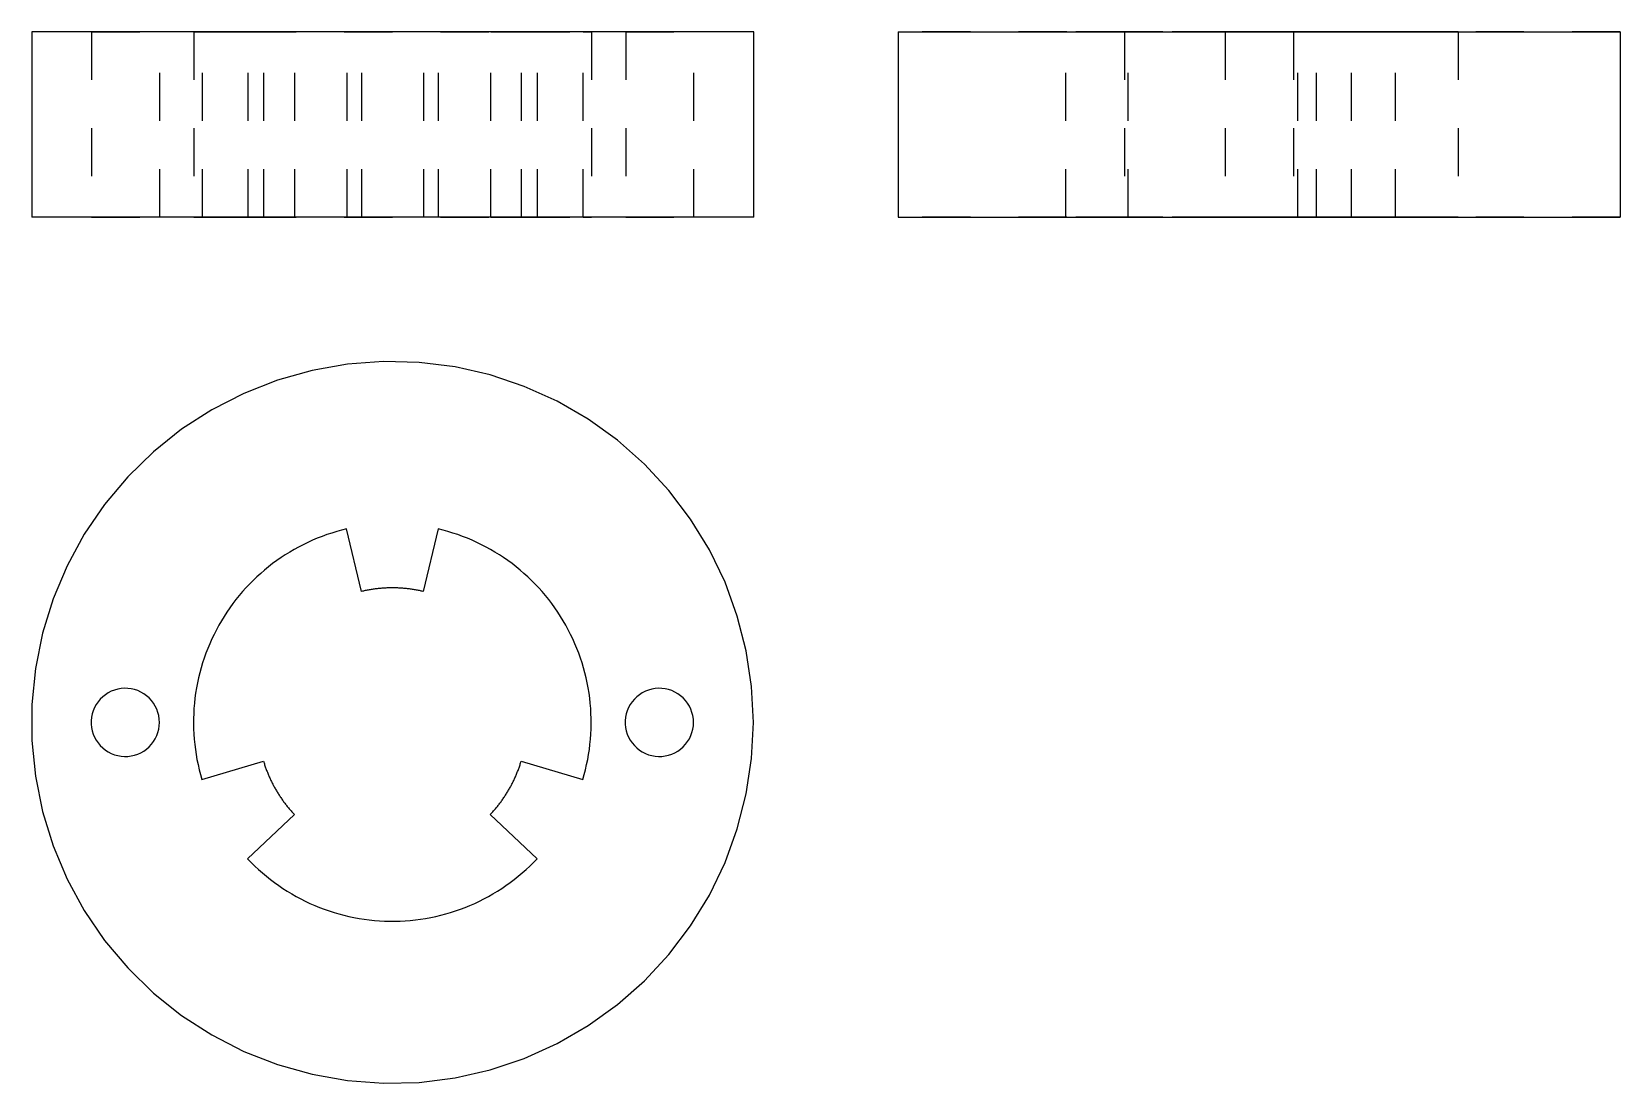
# Model space of a CAD drawing. Extents: x 0 to 3.3, y 0 to 2.18.
import ezdxf

# ---------------------------------------------------------------- set-up
doc = ezdxf.new("R2010")
doc.units = 0
doc.linetypes.add('HIDDEN', pattern=[0.075, 0.050025, -0.024975])
for name, color, linetype in [('FRONT', 7, 'CONTINUOUS'), ('FRONT_HID', 7, 'HIDDEN'), ('LEFT', 7, 'CONTINUOUS'), ('LEFT_HID', 7, 'HIDDEN'), ('TOP', 7, 'CONTINUOUS')]:
    doc.layers.add(name, color=color, linetype=linetype)

msp = doc.modelspace()

# ---------------------------------------------------------------- linework, layer by layer
at = {"layer": 'FRONT'}
for p, q in [((1.5, 2.184808), (0, 2.184808)), ((0, 2.184808), (0, 1.799534)), ((1.5, 1.799534), (1.5, 2.184808)), ((1.5, 1.799534), (0, 1.799534))]:
    msp.add_line(p, q, dxfattribs=at)
at = {"layer": 'FRONT_HID', "linetype": 'HIDDEN'}
for p, q in [((0.266096, 2.184808), (0.124315, 2.184808)), ((0.124315, 2.184808), (0.266096, 2.184808)), ((0.124315, 2.184808), (0.124315, 1.799534)), ((0.266096, 1.799534), (0.266096, 2.184808)), ((0.655108, 2.184808), (0.336892, 2.184808)), ((0.336892, 2.184808), (0.354358, 2.184808)), ((0.336892, 2.184808), (0.336892, 1.799534)), ((0.354358, 1.799534), (0.354358, 2.184808)), ((0.354358, 2.184808), (0.482273, 2.184808)), ((0.546485, 2.184808), (0.44925, 2.184808)), ((0.44925, 1.799534), (0.44925, 2.184808)), ((0.44925, 2.184808), (1.05075, 2.184808)), ((0.482273, 1.799534), (0.482273, 2.184808)), ((0.482273, 2.184808), (0.546485, 2.184808)), ((0.546485, 1.799534), (0.546485, 2.184808)), ((0.685788, 2.184808), (0.655108, 2.184808)), ((0.655108, 1.799534), (0.655108, 2.184808)), ((0.685788, 1.799534), (0.685788, 2.184808)), ((0.814212, 2.184808), (0.685788, 2.184808)), ((0.844892, 2.184808), (0.814212, 2.184808)), ((0.814212, 1.799534), (0.814212, 2.184808)), ((0.844892, 1.799534), (0.844892, 2.184808)), ((1.163108, 2.184808), (0.844892, 2.184808)), ((1.05075, 2.184808), (0.953515, 2.184808)), ((0.953515, 1.799534), (0.953515, 2.184808)), ((0.953515, 2.184808), (1.017727, 2.184808)), ((1.017727, 1.799534), (1.017727, 2.184808)), ((1.017727, 2.184808), (1.145642, 2.184808)), ((1.05075, 1.799534), (1.05075, 2.184808)), ((1.145642, 1.799534), (1.145642, 2.184808)), ((1.145642, 2.184808), (1.163108, 2.184808)), ((1.163108, 2.184808), (1.163108, 1.799534)), ((1.375685, 2.184808), (1.233904, 2.184808)), ((1.233904, 2.184808), (1.375685, 2.184808)), ((1.233904, 2.184808), (1.233904, 1.799534)), ((1.375685, 1.799534), (1.375685, 2.184808)), ((0.266096, 1.799534), (0.124315, 1.799534)), ((0.124315, 1.799534), (0.266096, 1.799534)), ((0.655108, 1.799534), (0.336892, 1.799534)), ((0.336892, 1.799534), (0.354358, 1.799534)), ((0.354358, 1.799534), (0.482273, 1.799534)), ((0.546485, 1.799534), (0.44925, 1.799534)), ((0.44925, 1.799534), (1.05075, 1.799534)), ((0.482273, 1.799534), (0.546485, 1.799534)), ((0.685788, 1.799534), (0.655108, 1.799534)), ((0.814212, 1.799534), (0.685788, 1.799534)), ((0.844892, 1.799534), (0.814212, 1.799534)), ((1.163108, 1.799534), (0.844892, 1.799534)), ((1.05075, 1.799534), (0.953515, 1.799534)), ((0.953515, 1.799534), (1.017727, 1.799534)), ((1.017727, 1.799534), (1.145642, 1.799534)), ((1.145642, 1.799534), (1.163108, 1.799534)), ((1.375685, 1.799534), (1.233904, 1.799534)), ((1.233904, 1.799534), (1.375685, 1.799534))]:
    msp.add_line(p, q, dxfattribs=at)
at = {"layer": 'LEFT'}
for p, q in [((1.8, 2.184808), (3.3, 2.184808)), ((1.8, 2.184808), (1.8, 1.799534)), ((3.3, 2.184808), (3.3, 1.799534)), ((1.8, 1.799534), (3.3, 1.799534))]:
    msp.add_line(p, q, dxfattribs=at)
at = {"layer": 'LEFT_HID', "linetype": 'HIDDEN'}
for p, q in [((2.55, 2.184808), (1.8, 2.184808)), ((2.147938, 1.799534), (2.147938, 2.184808)), ((2.668852, 2.184808), (2.147938, 2.184808)), ((2.147938, 2.184808), (2.277928, 2.184808)), ((2.277928, 2.184808), (2.147938, 2.184808)), ((2.147938, 1.799534), (2.147938, 2.184808)), ((2.147938, 2.184808), (2.668852, 2.184808)), ((2.277928, 2.184808), (2.270453, 2.184808)), ((2.270453, 2.184808), (2.277928, 2.184808)), ((2.270453, 2.184808), (2.270453, 1.799534)), ((2.277928, 1.799534), (2.277928, 2.184808)), ((2.277928, 1.799534), (2.277928, 2.184808)), ((2.55, 2.184808), (2.47911, 2.184808)), ((2.47911, 2.184808), (2.62089, 2.184808)), ((2.55, 2.184808), (2.47911, 2.184808)), ((2.47911, 2.184808), (2.62089, 2.184808)), ((2.47911, 2.184808), (2.47911, 1.799534)), ((2.47911, 2.184808), (2.47911, 1.799534)), ((3.3, 2.184808), (2.55, 2.184808)), ((2.62089, 2.184808), (2.55, 2.184808)), ((2.62089, 2.184808), (2.55, 2.184808)), ((2.62089, 2.184808), (2.62089, 1.799534)), ((2.62089, 2.184808), (2.62089, 1.799534)), ((2.668852, 2.184808), (2.630427, 2.184808)), ((2.630427, 1.799534), (2.630427, 2.184808)), ((2.630427, 2.184808), (2.741646, 2.184808)), ((2.630427, 1.799534), (2.630427, 2.184808)), ((2.741646, 2.184808), (2.630427, 2.184808)), ((2.630427, 2.184808), (2.668852, 2.184808)), ((2.668852, 1.799534), (2.668852, 2.184808)), ((2.668852, 1.799534), (2.668852, 2.184808)), ((2.741646, 1.799534), (2.741646, 2.184808)), ((2.741646, 2.184808), (2.83321, 2.184808)), ((2.83321, 2.184808), (2.741646, 2.184808)), ((2.741646, 1.799534), (2.741646, 2.184808)), ((2.83321, 1.799534), (2.83321, 2.184808)), ((2.83321, 1.799534), (2.83321, 2.184808)), ((2.83321, 2.184808), (2.963108, 2.184808)), ((2.963108, 2.184808), (2.83321, 2.184808)), ((2.963108, 2.184808), (2.963108, 1.799534)), ((2.55, 1.799534), (1.8, 1.799534)), ((2.668852, 1.799534), (2.147938, 1.799534)), ((2.147938, 1.799534), (2.277928, 1.799534)), ((2.277928, 1.799534), (2.147938, 1.799534)), ((2.147938, 1.799534), (2.668852, 1.799534)), ((2.277928, 1.799534), (2.270453, 1.799534)), ((2.270453, 1.799534), (2.277928, 1.799534)), ((2.55, 1.799534), (2.47911, 1.799534)), ((2.47911, 1.799534), (2.62089, 1.799534)), ((2.55, 1.799534), (2.47911, 1.799534)), ((2.47911, 1.799534), (2.62089, 1.799534)), ((3.3, 1.799534), (2.55, 1.799534)), ((2.62089, 1.799534), (2.55, 1.799534)), ((2.62089, 1.799534), (2.55, 1.799534)), ((2.668852, 1.799534), (2.630427, 1.799534)), ((2.630427, 1.799534), (2.741646, 1.799534)), ((2.741646, 1.799534), (2.630427, 1.799534)), ((2.630427, 1.799534), (2.668852, 1.799534)), ((2.741646, 1.799534), (2.83321, 1.799534)), ((2.83321, 1.799534), (2.741646, 1.799534)), ((2.83321, 1.799534), (2.963108, 1.799534)), ((2.963108, 1.799534), (2.83321, 1.799534))]:
    msp.add_line(p, q, dxfattribs=at)
at = {"layer": 'TOP'}
for p, q in [((0.65581, 1.493946), (0.582177, 1.480963)), ((0.73037, 1.499534), (0.65581, 1.493946)), ((0.805115, 1.49767), (0.73037, 1.499534)), ((0.879304, 1.488373), (0.805115, 1.49767)), ((0.952198, 1.471735), (0.879304, 1.488373)), ((0.510203, 1.460712), (0.440602, 1.433396)), ((0.582177, 1.480963), (0.510203, 1.460712)), ((1.023073, 1.447922), (0.952198, 1.471735)), ((0.440602, 1.433396), (0.374068, 1.399286)), ((1.091226, 1.417171), (1.023073, 1.447922)), ((0.374068, 1.399286), (0.31126, 1.35872)), ((1.155977, 1.379786), (1.091226, 1.417171)), ((0.31126, 1.35872), (0.252803, 1.312103)), ((1.216685, 1.33614), (1.155977, 1.379786)), ((1.272745, 1.286667), (1.216685, 1.33614)), ((0.252803, 1.312103), (0.199279, 1.259896)), ((0.199279, 1.259896), (0.151218, 1.20262)), ((1.323601, 1.231858), (1.272745, 1.286667)), ((1.368747, 1.172257), (1.323601, 1.231858)), ((0.151218, 1.20262), (0.1091, 1.140843)), ((1.407734, 1.108457), (1.368747, 1.172257)), ((0.1091, 1.140843), (0.073341, 1.07518)), ((0.573533, 1.123727), (0.563913, 1.119058)), ((0.583272, 1.128145), (0.573533, 1.123727)), ((0.593121, 1.13231), (0.583272, 1.128145)), ((0.603075, 1.136218), (0.593121, 1.13231)), ((0.613126, 1.139867), (0.603075, 1.136218)), ((0.623269, 1.143255), (0.613126, 1.139867)), ((0.633496, 1.14638), (0.623269, 1.143255)), ((0.643801, 1.149238), (0.633496, 1.14638)), ((0.654176, 1.151829), (0.643801, 1.149238)), ((0.684855, 1.021839), (0.654176, 1.151829)), ((0.84396, 1.151829), (0.81328, 1.021839)), ((0.854335, 1.149238), (0.84396, 1.151829)), ((0.864639, 1.14638), (0.854335, 1.149238)), ((0.874866, 1.143255), (0.864639, 1.14638)), ((0.885009, 1.139867), (0.874866, 1.143255)), ((0.895061, 1.136218), (0.885009, 1.139867)), ((0.905015, 1.13231), (0.895061, 1.136218)), ((0.914864, 1.128145), (0.905015, 1.13231)), ((0.924602, 1.123727), (0.914864, 1.128145)), ((0.934223, 1.119058), (0.924602, 1.123727)), ((0.517796, 1.092071), (0.509014, 1.08597)), ((0.526734, 1.097942), (0.517796, 1.092071)), ((0.53582, 1.103581), (0.526734, 1.097942)), ((0.54505, 1.108982), (0.53582, 1.103581)), ((0.554416, 1.114142), (0.54505, 1.108982)), ((0.563913, 1.119058), (0.554416, 1.114142)), ((0.943719, 1.114142), (0.934223, 1.119058)), ((0.953085, 1.108982), (0.943719, 1.114142)), ((0.962315, 1.103581), (0.953085, 1.108982)), ((0.971401, 1.097942), (0.962315, 1.103581)), ((0.980339, 1.092071), (0.971401, 1.097942)), ((0.989122, 1.08597), (0.980339, 1.092071)), ((1.440175, 1.041093), (1.407734, 1.108457)), ((0.073341, 1.07518), (0.044298, 1.006282)), ((0.475549, 1.059357), (0.467627, 1.052174)), ((0.483654, 1.066333), (0.475549, 1.059357)), ((0.491937, 1.073097), (0.483654, 1.066333)), ((0.500392, 1.079644), (0.491937, 1.073097)), ((0.509014, 1.08597), (0.500392, 1.079644)), ((0.997743, 1.079644), (0.989122, 1.08597)), ((1.006198, 1.073097), (0.997743, 1.079644)), ((1.014481, 1.066333), (1.006198, 1.073097)), ((1.022586, 1.059357), (1.014481, 1.066333)), ((1.030508, 1.052174), (1.022586, 1.059357)), ((0.445014, 1.029428), (0.437878, 1.021464)), ((0.452355, 1.037204), (0.445014, 1.029428)), ((0.459894, 1.044788), (0.452355, 1.037204)), ((0.467627, 1.052174), (0.459894, 1.044788)), ((0.690876, 1.02319), (0.688866, 1.022754)), ((0.692889, 1.02361), (0.690876, 1.02319)), ((0.694906, 1.024016), (0.692889, 1.02361)), ((0.696925, 1.024407), (0.694906, 1.024016)), ((0.698947, 1.024784), (0.696925, 1.024407)), ((0.700972, 1.025145), (0.698947, 1.024784)), ((0.703, 1.025491), (0.700972, 1.025145)), ((0.70503, 1.025823), (0.703, 1.025491)), ((0.707062, 1.02614), (0.70503, 1.025823)), ((0.709097, 1.026441), (0.707062, 1.02614)), ((0.711133, 1.026728), (0.709097, 1.026441)), ((0.713172, 1.026999), (0.711133, 1.026728)), ((0.715213, 1.027256), (0.713172, 1.026999)), ((0.717256, 1.027498), (0.715213, 1.027256)), ((0.7193, 1.027724), (0.717256, 1.027498)), ((0.721346, 1.027936), (0.7193, 1.027724)), ((0.723393, 1.028132), (0.721346, 1.027936)), ((0.725442, 1.028313), (0.723393, 1.028132)), ((0.727492, 1.02848), (0.725442, 1.028313)), ((0.729543, 1.028631), (0.727492, 1.02848)), ((0.731596, 1.028767), (0.729543, 1.028631)), ((0.733649, 1.028888), (0.731596, 1.028767)), ((0.735703, 1.028994), (0.733649, 1.028888)), ((0.737758, 1.029085), (0.735703, 1.028994)), ((0.739814, 1.02916), (0.737758, 1.029085)), ((0.74187, 1.029221), (0.739814, 1.02916)), ((0.743926, 1.029266), (0.74187, 1.029221)), ((0.745982, 1.029297), (0.743926, 1.029266)), ((0.748039, 1.029312), (0.745982, 1.029297)), ((0.750096, 1.029312), (0.748039, 1.029312)), ((0.752153, 1.029297), (0.750096, 1.029312)), ((0.75421, 1.029266), (0.752153, 1.029297)), ((0.756266, 1.029221), (0.75421, 1.029266)), ((0.758322, 1.02916), (0.756266, 1.029221)), ((0.760377, 1.029085), (0.758322, 1.02916)), ((0.762432, 1.028994), (0.760377, 1.029085)), ((0.764486, 1.028888), (0.762432, 1.028994)), ((0.76654, 1.028767), (0.764486, 1.028888)), ((0.768592, 1.028631), (0.76654, 1.028767)), ((0.770643, 1.02848), (0.768592, 1.028631)), ((0.772693, 1.028313), (0.770643, 1.02848)), ((0.774742, 1.028132), (0.772693, 1.028313)), ((0.77679, 1.027936), (0.774742, 1.028132)), ((0.778836, 1.027724), (0.77679, 1.027936)), ((0.78088, 1.027498), (0.778836, 1.027724)), ((0.782922, 1.027256), (0.78088, 1.027498)), ((0.784963, 1.026999), (0.782922, 1.027256)), ((0.787002, 1.026728), (0.784963, 1.026999)), ((0.789039, 1.026441), (0.787002, 1.026728)), ((0.791073, 1.02614), (0.789039, 1.026441)), ((0.793106, 1.025823), (0.791073, 1.02614)), ((0.795136, 1.025491), (0.793106, 1.025823)), ((0.797163, 1.025145), (0.795136, 1.025491)), ((0.799188, 1.024784), (0.797163, 1.025145)), ((0.80121, 1.024407), (0.799188, 1.024784)), ((0.80323, 1.024016), (0.80121, 1.024407)), ((0.805246, 1.02361), (0.80323, 1.024016)), ((0.807259, 1.02319), (0.805246, 1.02361)), ((0.80927, 1.022754), (0.807259, 1.02319)), ((1.038241, 1.044788), (1.030508, 1.052174)), ((1.04578, 1.037204), (1.038241, 1.044788)), ((1.053121, 1.029428), (1.04578, 1.037204)), ((1.060258, 1.021464), (1.053121, 1.029428)), ((1.465747, 0.970833), (1.440175, 1.041093)), ((0.044298, 1.006282), (0.02226, 0.934835)), ((0.417737, 0.996502), (0.411462, 0.987844)), ((0.424234, 1.004996), (0.417737, 0.996502)), ((0.430949, 1.013318), (0.424234, 1.004996)), ((0.437878, 1.021464), (0.430949, 1.013318)), ((0.686859, 1.022304), (0.684855, 1.021839)), ((0.688866, 1.022754), (0.686859, 1.022304)), ((0.811276, 1.022304), (0.80927, 1.022754)), ((0.81328, 1.021839), (0.811276, 1.022304)), ((1.067186, 1.013318), (1.060258, 1.021464)), ((1.073901, 1.004996), (1.067186, 1.013318)), ((1.080398, 0.996502), (1.073901, 1.004996)), ((1.086674, 0.987844), (1.080398, 0.996502)), ((0.394009, 0.960934), (0.388662, 0.951673)), ((0.399593, 0.970054), (0.394009, 0.960934)), ((0.405412, 0.979026), (0.399593, 0.970054)), ((0.411462, 0.987844), (0.405412, 0.979026)), ((1.092723, 0.979026), (1.086674, 0.987844)), ((1.098542, 0.970054), (1.092723, 0.979026)), ((1.104127, 0.960934), (1.098542, 0.970054)), ((1.109473, 0.951673), (1.104127, 0.960934)), ((1.484197, 0.898376), (1.465747, 0.970833)), ((0.02226, 0.934835), (0.007445, 0.861549)), ((0.378696, 0.932752), (0.374084, 0.923104)), ((0.383557, 0.942277), (0.378696, 0.932752)), ((0.388662, 0.951673), (0.383557, 0.942277)), ((1.114579, 0.942277), (1.109473, 0.951673)), ((1.119439, 0.932752), (1.114579, 0.942277)), ((1.124051, 0.923104), (1.119439, 0.932752)), ((0.361766, 0.89349), (0.358176, 0.883417)), ((0.365616, 0.903466), (0.361766, 0.89349)), ((0.369723, 0.91334), (0.365616, 0.903466)), ((0.374084, 0.923104), (0.369723, 0.91334)), ((1.128412, 0.91334), (1.124051, 0.923104)), ((1.132519, 0.903466), (1.128412, 0.91334)), ((1.136369, 0.89349), (1.132519, 0.903466)), ((1.139959, 0.883417), (1.136369, 0.89349)), ((1.495341, 0.824443), (1.484197, 0.898376)), ((0.007445, 0.861549), (0, 0.787151)), ((0.351784, 0.863009), (0.348986, 0.852688)), ((0.354848, 0.873254), (0.351784, 0.863009)), ((0.358176, 0.883417), (0.354848, 0.873254)), ((1.143288, 0.873254), (1.139959, 0.883417)), ((1.146352, 0.863009), (1.143288, 0.873254)), ((1.14915, 0.852688), (1.146352, 0.863009)), ((0.344195, 0.831846), (0.342207, 0.821339)), ((0.346456, 0.842298), (0.344195, 0.831846)), ((0.348986, 0.852688), (0.346456, 0.842298)), ((1.15168, 0.842298), (1.14915, 0.852688)), ((1.15394, 0.831846), (1.15168, 0.842298)), ((1.155929, 0.821339), (1.15394, 0.831846)), ((0.137764, 0.792571), (0.133783, 0.786732)), ((0.142307, 0.797985), (0.137764, 0.792571)), ((0.147366, 0.802919), (0.142307, 0.797985)), ((0.152891, 0.807326), (0.147366, 0.802919)), ((0.158828, 0.81116), (0.152891, 0.807326)), ((0.165117, 0.814384), (0.158828, 0.81116)), ((0.171696, 0.816966), (0.165117, 0.814384)), ((0.178499, 0.81888), (0.171696, 0.816966)), ((0.185458, 0.820107), (0.178499, 0.81888)), ((0.192506, 0.820635), (0.185458, 0.820107)), ((0.199571, 0.820459), (0.192506, 0.820635)), ((0.206583, 0.81958), (0.199571, 0.820459)), ((0.213473, 0.818008), (0.206583, 0.81958)), ((0.220172, 0.815757), (0.213473, 0.818008)), ((0.226614, 0.81285), (0.220172, 0.815757)), ((0.232734, 0.809317), (0.226614, 0.81285)), ((0.238473, 0.805191), (0.232734, 0.809317)), ((0.243771, 0.800515), (0.238473, 0.805191)), ((0.248578, 0.795334), (0.243771, 0.800515)), ((0.252846, 0.789701), (0.248578, 0.795334)), ((0.339048, 0.800188), (0.33788, 0.789558)), ((0.34049, 0.810784), (0.339048, 0.800188)), ((0.342207, 0.821339), (0.34049, 0.810784)), ((1.157645, 0.810784), (1.155929, 0.821339)), ((1.159087, 0.800188), (1.157645, 0.810784)), ((1.160255, 0.789558), (1.159087, 0.800188)), ((1.247353, 0.792571), (1.243372, 0.786732)), ((1.251896, 0.797985), (1.247353, 0.792571)), ((1.256955, 0.802919), (1.251896, 0.797985)), ((1.26248, 0.807326), (1.256955, 0.802919)), ((1.268417, 0.81116), (1.26248, 0.807326)), ((1.274706, 0.814384), (1.268417, 0.81116)), ((1.281285, 0.816966), (1.274706, 0.814384)), ((1.288088, 0.81888), (1.281285, 0.816966)), ((1.295047, 0.820107), (1.288088, 0.81888)), ((1.302095, 0.820635), (1.295047, 0.820107)), ((1.30916, 0.820459), (1.302095, 0.820635)), ((1.316172, 0.81958), (1.30916, 0.820459)), ((1.323062, 0.818008), (1.316172, 0.81958)), ((1.329761, 0.815757), (1.323062, 0.818008)), ((1.336203, 0.81285), (1.329761, 0.815757)), ((1.342324, 0.809317), (1.336203, 0.81285)), ((1.348062, 0.805191), (1.342324, 0.809317)), ((1.353361, 0.800515), (1.348062, 0.805191)), ((1.358167, 0.795334), (1.353361, 0.800515)), ((1.362435, 0.789701), (1.358167, 0.795334)), ((1.499068, 0.749767), (1.495341, 0.824443)), ((0, 0.787151), (0, 0.712382)), ((0.124175, 0.760333), (0.123471, 0.7533)), ((0.125575, 0.76726), (0.124175, 0.760333)), ((0.127658, 0.774013), (0.125575, 0.76726)), ((0.130403, 0.780525), (0.127658, 0.774013)), ((0.133783, 0.786732), (0.130403, 0.780525)), ((0.256531, 0.783671), (0.252846, 0.789701)), ((0.259597, 0.777303), (0.256531, 0.783671)), ((0.262014, 0.770662), (0.259597, 0.777303)), ((0.263758, 0.763814), (0.262014, 0.770662)), ((0.264811, 0.756825), (0.263758, 0.763814)), ((0.336372, 0.768226), (0.336033, 0.757537)), ((0.336988, 0.778902), (0.336372, 0.768226)), ((0.33788, 0.789558), (0.336988, 0.778902)), ((1.161147, 0.778902), (1.160255, 0.789558)), ((1.161763, 0.768226), (1.161147, 0.778902)), ((1.162103, 0.757537), (1.161763, 0.768226)), ((1.233764, 0.760333), (1.23306, 0.7533)), ((1.235164, 0.76726), (1.233764, 0.760333)), ((1.237247, 0.774013), (1.235164, 0.76726)), ((1.239992, 0.780525), (1.237247, 0.774013)), ((1.243372, 0.786732), (1.239992, 0.780525)), ((1.36612, 0.783671), (1.362435, 0.789701)), ((1.369186, 0.777303), (1.36612, 0.783671)), ((1.371603, 0.770662), (1.369186, 0.777303)), ((1.373347, 0.763814), (1.371603, 0.770662)), ((1.3744, 0.756825), (1.373347, 0.763814)), ((0.123471, 0.7533), (0.123471, 0.746233)), ((0.123471, 0.746233), (0.124175, 0.739201)), ((0.124175, 0.739201), (0.125575, 0.732274)), ((0.125575, 0.732274), (0.127658, 0.725521)), ((0.259597, 0.722231), (0.262014, 0.728872)), ((0.262014, 0.728872), (0.263758, 0.73572)), ((0.263758, 0.73572), (0.264811, 0.742708)), ((0.265164, 0.749767), (0.264811, 0.756825)), ((0.264811, 0.742708), (0.265164, 0.749767)), ((0.336033, 0.757537), (0.33597, 0.746844)), ((0.33597, 0.746844), (0.336184, 0.736152)), ((0.336184, 0.736152), (0.336675, 0.72547)), ((1.161461, 0.72547), (1.161952, 0.736152)), ((1.161952, 0.736152), (1.162166, 0.746844)), ((1.162166, 0.746844), (1.162103, 0.757537)), ((1.23306, 0.7533), (1.23306, 0.746233)), ((1.23306, 0.746233), (1.233764, 0.739201)), ((1.233764, 0.739201), (1.235164, 0.732274)), ((1.235164, 0.732274), (1.237247, 0.725521)), ((1.369186, 0.722231), (1.371603, 0.728872)), ((1.371603, 0.728872), (1.373347, 0.73572)), ((1.373347, 0.73572), (1.3744, 0.742708)), ((1.374753, 0.749767), (1.3744, 0.756825)), ((1.3744, 0.742708), (1.374753, 0.749767)), ((1.495341, 0.675091), (1.499068, 0.749767)), ((0, 0.712382), (0.007445, 0.637985)), ((0.127658, 0.725521), (0.130403, 0.719009)), ((0.130403, 0.719009), (0.133783, 0.712802)), ((0.133783, 0.712802), (0.137764, 0.706963)), ((0.137764, 0.706963), (0.142307, 0.701549)), ((0.142307, 0.701549), (0.147366, 0.696615)), ((0.147366, 0.696615), (0.152891, 0.692208)), ((0.232734, 0.690217), (0.238473, 0.694343)), ((0.238473, 0.694343), (0.243771, 0.699019)), ((0.243771, 0.699019), (0.248578, 0.704199)), ((0.248578, 0.704199), (0.252846, 0.709833)), ((0.252846, 0.709833), (0.256531, 0.715863)), ((0.256531, 0.715863), (0.259597, 0.722231)), ((0.336675, 0.72547), (0.337442, 0.714804)), ((0.337442, 0.714804), (0.338485, 0.704161)), ((0.338485, 0.704161), (0.339803, 0.693549)), ((0.339803, 0.693549), (0.341395, 0.682975)), ((1.156741, 0.682975), (1.158333, 0.693549)), ((1.158333, 0.693549), (1.159651, 0.704161)), ((1.159651, 0.704161), (1.160694, 0.714804)), ((1.160694, 0.714804), (1.161461, 0.72547)), ((1.237247, 0.725521), (1.239992, 0.719009)), ((1.239992, 0.719009), (1.243372, 0.712802)), ((1.243372, 0.712802), (1.247353, 0.706963)), ((1.247353, 0.706963), (1.251896, 0.701549)), ((1.251896, 0.701549), (1.256955, 0.696615)), ((1.256955, 0.696615), (1.26248, 0.692208)), ((1.342324, 0.690217), (1.348062, 0.694343)), ((1.348062, 0.694343), (1.353361, 0.699019)), ((1.353361, 0.699019), (1.358167, 0.704199)), ((1.358167, 0.704199), (1.362435, 0.709833)), ((1.362435, 0.709833), (1.36612, 0.715863)), ((1.36612, 0.715863), (1.369186, 0.722231)), ((0.152891, 0.692208), (0.158828, 0.688374)), ((0.158828, 0.688374), (0.165117, 0.68515)), ((0.165117, 0.68515), (0.171696, 0.682568)), ((0.171696, 0.682568), (0.178499, 0.680654)), ((0.178499, 0.680654), (0.185458, 0.679427)), ((0.185458, 0.679427), (0.192506, 0.678899)), ((0.192506, 0.678899), (0.199571, 0.679075)), ((0.199571, 0.679075), (0.206583, 0.679953)), ((0.206583, 0.679953), (0.213473, 0.681526)), ((0.213473, 0.681526), (0.220172, 0.683777)), ((0.220172, 0.683777), (0.226614, 0.686684)), ((0.226614, 0.686684), (0.232734, 0.690217)), ((0.341395, 0.682975), (0.34326, 0.672445)), ((0.34326, 0.672445), (0.345398, 0.661967)), ((0.345398, 0.661967), (0.347805, 0.651548)), ((0.353426, 0.630914), (0.481341, 0.66934)), ((0.481341, 0.66934), (0.48194, 0.667373)), ((0.48194, 0.667373), (0.482553, 0.665409)), ((0.482553, 0.665409), (0.483181, 0.663451)), ((0.483181, 0.663451), (0.483823, 0.661497)), ((0.483823, 0.661497), (0.48448, 0.659547)), ((1.013656, 0.659547), (1.014312, 0.661497)), ((1.014312, 0.661497), (1.014955, 0.663451)), ((1.014955, 0.663451), (1.015582, 0.665409)), ((1.015582, 0.665409), (1.016196, 0.667373)), ((1.016196, 0.667373), (1.016795, 0.66934)), ((1.016795, 0.66934), (1.144709, 0.630914)), ((1.15033, 0.651548), (1.152738, 0.661967)), ((1.152738, 0.661967), (1.154875, 0.672445)), ((1.154875, 0.672445), (1.156741, 0.682975)), ((1.26248, 0.692208), (1.268417, 0.688374)), ((1.268417, 0.688374), (1.274706, 0.68515)), ((1.274706, 0.68515), (1.281285, 0.682568)), ((1.281285, 0.682568), (1.288088, 0.680654)), ((1.288088, 0.680654), (1.295047, 0.679427)), ((1.295047, 0.679427), (1.302095, 0.678899)), ((1.302095, 0.678899), (1.30916, 0.679075)), ((1.30916, 0.679075), (1.316172, 0.679953)), ((1.316172, 0.679953), (1.323062, 0.681526)), ((1.323062, 0.681526), (1.329761, 0.683777)), ((1.329761, 0.683777), (1.336203, 0.686684)), ((1.336203, 0.686684), (1.342324, 0.690217)), ((1.484197, 0.601157), (1.495341, 0.675091)), ((0.007445, 0.637985), (0.02226, 0.564699)), ((0.347805, 0.651548), (0.350482, 0.641195)), ((0.350482, 0.641195), (0.353426, 0.630914)), ((0.48448, 0.659547), (0.485151, 0.657603)), ((0.485151, 0.657603), (0.485836, 0.655664)), ((0.485836, 0.655664), (0.486536, 0.65373)), ((0.486536, 0.65373), (0.487249, 0.651801)), ((0.487249, 0.651801), (0.487977, 0.649877)), ((0.487977, 0.649877), (0.488719, 0.647958)), ((0.488719, 0.647958), (0.489475, 0.646046)), ((0.489475, 0.646046), (0.490245, 0.644138)), ((0.490245, 0.644138), (0.49103, 0.642237)), ((0.49103, 0.642237), (0.491828, 0.640341)), ((0.491828, 0.640341), (0.49264, 0.638451)), ((0.49264, 0.638451), (0.493466, 0.636568)), ((0.493466, 0.636568), (0.494306, 0.63469)), ((0.494306, 0.63469), (0.495159, 0.632819)), ((0.495159, 0.632819), (0.496027, 0.630954)), ((0.496027, 0.630954), (0.496908, 0.629095)), ((0.496908, 0.629095), (0.497802, 0.627243)), ((0.497802, 0.627243), (0.498711, 0.625398)), ((0.999425, 0.625398), (1.000333, 0.627243)), ((1.000333, 0.627243), (1.001228, 0.629095)), ((1.001228, 0.629095), (1.002109, 0.630954)), ((1.002109, 0.630954), (1.002976, 0.632819)), ((1.002976, 0.632819), (1.00383, 0.63469)), ((1.00383, 0.63469), (1.00467, 0.636568)), ((1.00467, 0.636568), (1.005495, 0.638451)), ((1.005495, 0.638451), (1.006308, 0.640341)), ((1.006308, 0.640341), (1.007106, 0.642237)), ((1.007106, 0.642237), (1.00789, 0.644138)), ((1.00789, 0.644138), (1.00866, 0.646046)), ((1.00866, 0.646046), (1.009416, 0.647958)), ((1.009416, 0.647958), (1.010158, 0.649877)), ((1.010158, 0.649877), (1.010886, 0.651801)), ((1.010886, 0.651801), (1.0116, 0.65373)), ((1.0116, 0.65373), (1.012299, 0.655664)), ((1.012299, 0.655664), (1.012985, 0.657603)), ((1.012985, 0.657603), (1.013656, 0.659547)), ((1.144709, 0.630914), (1.147653, 0.641195)), ((1.147653, 0.641195), (1.15033, 0.651548)), ((0.498711, 0.625398), (0.499632, 0.623559)), ((0.499632, 0.623559), (0.500568, 0.621727)), ((0.500568, 0.621727), (0.501517, 0.619902)), ((0.501517, 0.619902), (0.502479, 0.618084)), ((0.502479, 0.618084), (0.503454, 0.616274)), ((0.503454, 0.616274), (0.504443, 0.61447)), ((0.504443, 0.61447), (0.505445, 0.612674)), ((0.505445, 0.612674), (0.506461, 0.610885)), ((0.506461, 0.610885), (0.507489, 0.609104)), ((0.507489, 0.609104), (0.508531, 0.60733)), ((0.508531, 0.60733), (0.509585, 0.605564)), ((0.509585, 0.605564), (0.510653, 0.603806)), ((0.510653, 0.603806), (0.511733, 0.602056)), ((0.511733, 0.602056), (0.512826, 0.600313)), ((0.512826, 0.600313), (0.513932, 0.598579)), ((0.513932, 0.598579), (0.515051, 0.596853)), ((0.515051, 0.596853), (0.516182, 0.595136)), ((0.516182, 0.595136), (0.517327, 0.593426)), ((0.980809, 0.593426), (0.981953, 0.595136)), ((0.981953, 0.595136), (0.983084, 0.596853)), ((0.983084, 0.596853), (0.984203, 0.598579)), ((0.984203, 0.598579), (0.985309, 0.600313)), ((0.985309, 0.600313), (0.986402, 0.602056)), ((0.986402, 0.602056), (0.987483, 0.603806)), ((0.987483, 0.603806), (0.98855, 0.605564)), ((0.98855, 0.605564), (0.989605, 0.60733)), ((0.989605, 0.60733), (0.990646, 0.609104)), ((0.990646, 0.609104), (0.991675, 0.610885)), ((0.991675, 0.610885), (0.99269, 0.612674)), ((0.99269, 0.612674), (0.993692, 0.61447)), ((0.993692, 0.61447), (0.994681, 0.616274)), ((0.994681, 0.616274), (0.995657, 0.618084)), ((0.995657, 0.618084), (0.996619, 0.619902)), ((0.996619, 0.619902), (0.997568, 0.621727)), ((0.997568, 0.621727), (0.998503, 0.623559)), ((0.998503, 0.623559), (0.999425, 0.625398)), ((1.465747, 0.528701), (1.484197, 0.601157)), ((0.02226, 0.564699), (0.044298, 0.493252)), ((0.517327, 0.593426), (0.518483, 0.591725)), ((0.518483, 0.591725), (0.519652, 0.590033)), ((0.519652, 0.590033), (0.520834, 0.588349)), ((0.520834, 0.588349), (0.522028, 0.586675)), ((0.522028, 0.586675), (0.523234, 0.585008)), ((0.523234, 0.585008), (0.524452, 0.583351)), ((0.524452, 0.583351), (0.525683, 0.581703)), ((0.525683, 0.581703), (0.526925, 0.580064)), ((0.526925, 0.580064), (0.52818, 0.578434)), ((0.52818, 0.578434), (0.529446, 0.576814)), ((0.529446, 0.576814), (0.530725, 0.575202)), ((0.530725, 0.575202), (0.532015, 0.573601)), ((0.532015, 0.573601), (0.533317, 0.572008)), ((0.533317, 0.572008), (0.534631, 0.570426)), ((0.534631, 0.570426), (0.535956, 0.568853)), ((0.535956, 0.568853), (0.537293, 0.56729)), ((0.537293, 0.56729), (0.538642, 0.565736)), ((0.538642, 0.565736), (0.540001, 0.564193)), ((0.540001, 0.564193), (0.541372, 0.56266)), ((0.541372, 0.56266), (0.542755, 0.561137)), ((0.542755, 0.561137), (0.544148, 0.559624)), ((0.953987, 0.559624), (0.955381, 0.561137)), ((0.955381, 0.561137), (0.956763, 0.56266)), ((0.956763, 0.56266), (0.958134, 0.564193)), ((0.958134, 0.564193), (0.959494, 0.565736)), ((0.959494, 0.565736), (0.960842, 0.56729)), ((0.960842, 0.56729), (0.962179, 0.568853)), ((0.962179, 0.568853), (0.963504, 0.570426)), ((0.963504, 0.570426), (0.964818, 0.572008)), ((0.964818, 0.572008), (0.96612, 0.573601)), ((0.96612, 0.573601), (0.96741, 0.575202)), ((0.96741, 0.575202), (0.968689, 0.576814)), ((0.968689, 0.576814), (0.969956, 0.578434)), ((0.969956, 0.578434), (0.97121, 0.580064)), ((0.97121, 0.580064), (0.972453, 0.581703)), ((0.972453, 0.581703), (0.973683, 0.583351)), ((0.973683, 0.583351), (0.974902, 0.585008)), ((0.974902, 0.585008), (0.976108, 0.586675)), ((0.976108, 0.586675), (0.977302, 0.588349)), ((0.977302, 0.588349), (0.978483, 0.590033)), ((0.978483, 0.590033), (0.979652, 0.591725)), ((0.979652, 0.591725), (0.980809, 0.593426)), ((0.545553, 0.558121), (0.448317, 0.466557)), ((0.544148, 0.559624), (0.545553, 0.558121)), ((0.952583, 0.558121), (0.953987, 0.559624)), ((1.049818, 0.466557), (0.952583, 0.558121)), ((1.440175, 0.458441), (1.465747, 0.528701)), ((0.044298, 0.493252), (0.073341, 0.424354)), ((0.448317, 0.466557), (0.455749, 0.458868)), ((1.042387, 0.458868), (1.049818, 0.466557)), ((0.455749, 0.458868), (0.463376, 0.451373)), ((0.463376, 0.451373), (0.471196, 0.444078)), ((0.471196, 0.444078), (0.479201, 0.436988)), ((0.479201, 0.436988), (0.487387, 0.430108)), ((0.487387, 0.430108), (0.495749, 0.423442)), ((1.002386, 0.423442), (1.010748, 0.430108)), ((1.010748, 0.430108), (1.018934, 0.436988)), ((1.018934, 0.436988), (1.02694, 0.444078)), ((1.02694, 0.444078), (1.034759, 0.451373)), ((1.034759, 0.451373), (1.042387, 0.458868)), ((1.407734, 0.391076), (1.440175, 0.458441)), ((0.073341, 0.424354), (0.1091, 0.35869)), ((0.495749, 0.423442), (0.50428, 0.416994)), ((0.50428, 0.416994), (0.512976, 0.41077)), ((0.512976, 0.41077), (0.521829, 0.404772)), ((0.521829, 0.404772), (0.530835, 0.399006)), ((0.530835, 0.399006), (0.539987, 0.393475)), ((0.958148, 0.393475), (0.9673, 0.399006)), ((0.9673, 0.399006), (0.976306, 0.404772)), ((0.976306, 0.404772), (0.98516, 0.41077)), ((0.98516, 0.41077), (0.993855, 0.416994)), ((0.993855, 0.416994), (1.002386, 0.423442)), ((0.539987, 0.393475), (0.54928, 0.388183)), ((0.54928, 0.388183), (0.558706, 0.383132)), ((0.558706, 0.383132), (0.568259, 0.378328)), ((0.568259, 0.378328), (0.577934, 0.373773)), ((0.577934, 0.373773), (0.587723, 0.369469)), ((0.587723, 0.369469), (0.597621, 0.36542)), ((0.597621, 0.36542), (0.60762, 0.361629)), ((0.890515, 0.361629), (0.900514, 0.36542)), ((0.900514, 0.36542), (0.910412, 0.369469)), ((0.910412, 0.369469), (0.920201, 0.373773)), ((0.920201, 0.373773), (0.929876, 0.378328)), ((0.929876, 0.378328), (0.93943, 0.383132)), ((0.93943, 0.383132), (0.948856, 0.388183)), ((0.948856, 0.388183), (0.958148, 0.393475)), ((1.368747, 0.327277), (1.407734, 0.391076)), ((0.1091, 0.35869), (0.151218, 0.296914)), ((0.60762, 0.361629), (0.617714, 0.358098)), ((0.617714, 0.358098), (0.627896, 0.354829)), ((0.627896, 0.354829), (0.638159, 0.351825)), ((0.638159, 0.351825), (0.648496, 0.349088)), ((0.648496, 0.349088), (0.658901, 0.346619)), ((0.658901, 0.346619), (0.669366, 0.34442)), ((0.669366, 0.34442), (0.679885, 0.342493)), ((0.679885, 0.342493), (0.690449, 0.340839)), ((0.690449, 0.340839), (0.701054, 0.339458)), ((0.701054, 0.339458), (0.71169, 0.338353)), ((0.71169, 0.338353), (0.722351, 0.337523)), ((0.722351, 0.337523), (0.733031, 0.33697)), ((0.733031, 0.33697), (0.743721, 0.336693)), ((0.743721, 0.336693), (0.754415, 0.336693)), ((0.754415, 0.336693), (0.765105, 0.33697)), ((0.765105, 0.33697), (0.775784, 0.337523)), ((0.775784, 0.337523), (0.786445, 0.338353)), ((0.786445, 0.338353), (0.797082, 0.339458)), ((0.797082, 0.339458), (0.807686, 0.340839)), ((0.807686, 0.340839), (0.818251, 0.342493)), ((0.818251, 0.342493), (0.828769, 0.34442)), ((0.828769, 0.34442), (0.839235, 0.346619)), ((0.839235, 0.346619), (0.849639, 0.349088)), ((0.849639, 0.349088), (0.859977, 0.351825)), ((0.859977, 0.351825), (0.87024, 0.354829)), ((0.87024, 0.354829), (0.880422, 0.358098)), ((0.880422, 0.358098), (0.890515, 0.361629)), ((1.323601, 0.267676), (1.368747, 0.327277)), ((0.151218, 0.296914), (0.199279, 0.239637)), ((1.272745, 0.212867), (1.323601, 0.267676)), ((0.199279, 0.239637), (0.252803, 0.187431)), ((1.216685, 0.163393), (1.272745, 0.212867)), ((0.252803, 0.187431), (0.31126, 0.140813)), ((0.31126, 0.140813), (0.374068, 0.100248)), ((1.155977, 0.119747), (1.216685, 0.163393)), ((0.374068, 0.100248), (0.440602, 0.066137)), ((1.091226, 0.082363), (1.155977, 0.119747)), ((0.440602, 0.066137), (0.510203, 0.038821)), ((1.023073, 0.051612), (1.091226, 0.082363)), ((0.510203, 0.038821), (0.582177, 0.018571)), ((0.952198, 0.027799), (1.023073, 0.051612)), ((0.582177, 0.018571), (0.65581, 0.005587)), ((0.65581, 0.005587), (0.73037, 0)), ((0.73037, 0), (0.805115, 0.001864)), ((0.805115, 0.001864), (0.879304, 0.011161)), ((0.879304, 0.011161), (0.952198, 0.027799))]:
    msp.add_line(p, q, dxfattribs=at)

doc.saveas('drawing.dxf')
